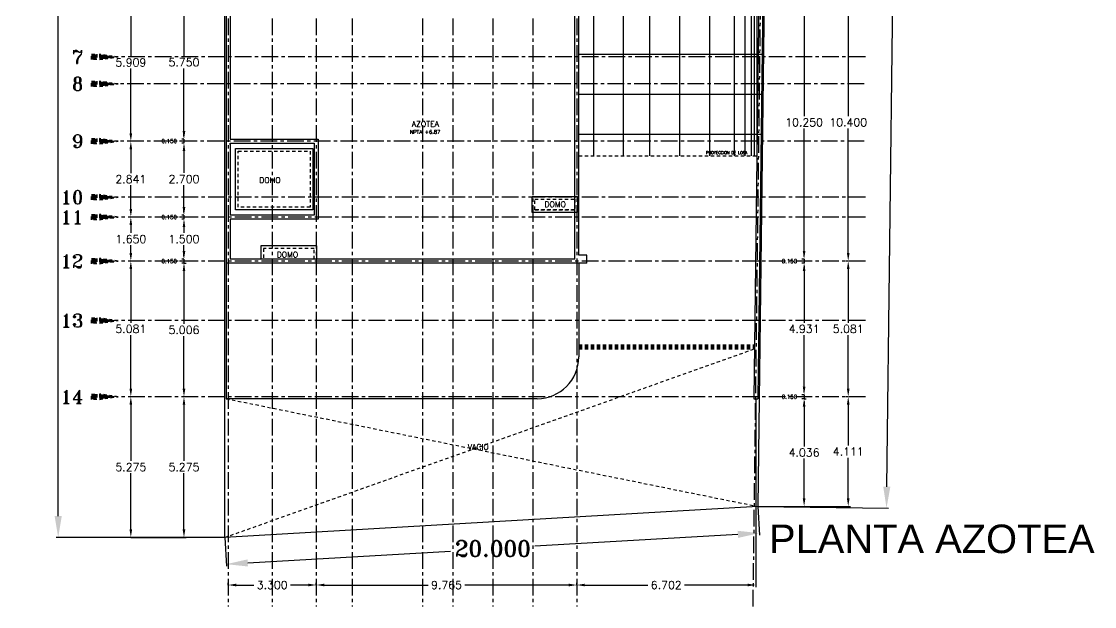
# Model space of a CAD drawing. Extents: x 915 to 2178, y -798 to 165.
# Drawn here: x 1366.02 to 1406.23, y -724.2 to -702.27 of the extents above; entities that cross this region are included whole.
import ezdxf
from ezdxf.enums import TextEntityAlignment as Align

# ---------------------------------------------------------------- set-up
doc = ezdxf.new("R2010")
doc.units = 0
doc.header["$LTSCALE"] = 0.5
doc.header["$MEASUREMENT"] = 0
for name, pattern in [('CENTER', [2, 1.25, -0.25, 0.25, -0.25]), ('DASHDOT2', [0.5, 0.25, -0.125, 0, -0.125]), ('HIDDEN2', [0.1875, 0.125, -0.0625])]:
    doc.linetypes.add(name, pattern=pattern)
doc.layers.get('0').update_dxf_attribs({"linetype": 'CONTINUOUS'})
doc.layers.get('DEFPOINTS').update_dxf_attribs({"linetype": 'CONTINUOUS'})
for name, color, linetype in [('COTA', 7, 'CONTINUOUS'), ('COTAS', 7, 'CONTINUOUS'), ('EJE', 125, 'DASHDOT2'), ('EJES', 125, 'CENTER'), ('LOSA_1', 132, 'CONTINUOUS'), ('MEM', 7, 'CONTINUOUS'), ('MOBILIARIO', 125, 'CONTINUOUS'), ('MURO', 150, 'CONTINUOUS'), ('muro bajo', 40, 'CONTINUOUS'), ('proyecciones', 6, 'HIDDEN2'), ('TERRENO', 8, 'CONTINUOUS')]:
    doc.layers.add(name, color=color, linetype=linetype)
doc.styles.add('ROMANT', font='romant')
doc.styles.add('SWISS', font='SAS_____.pfb')
doc.dimstyles.new('detalle', dxfattribs={"dimtxt": 0.2, "dimasz": 0.15, "dimexe": 0.08, "dimexo": 0, "dimgap": 0.08, "dimtad": 0, "dimtih": 1, "dimtoh": 1, "dimdec": 3, "dimzin": 1, "dimdsep": 46, "dimtxsty": 'ROMANT', "dimcen": 0.15, "dimclrd": 143, "dimclre": 9, "dimadec": 0, "dimazin": 0, "dimtfac": 1, "dimtdec": 3, "dimtmove": 0, "dimatfit": 3, "dimfxl": 1, "dimarcsym": 0})

# ---------------------------------------------------------------- blocks, each defined once
blk = doc.blocks.new('*D182')
at = {"layer": 'COTAS', "color": 9, "lineweight": -2, "transparency": 16777216}
for p, q in [((1373.642, -671.662), (1367.318, -671.662)), ((1373.642, -721.612), (1367.318, -721.612))]:
    blk.add_line(p, q, dxfattribs=at)
at = {"layer": 'COTAS', "color": 143, "lineweight": -2, "transparency": 16777216}
for p, q in [((1367.398, -672.462), (1367.398, -697.565)), ((1367.398, -720.812), (1367.398, -698.325))]:
    blk.add_line(p, q, dxfattribs=at)
at = {"layer": 'COTAS', "color": 143, "transparency": 16777216}
for points in [[(1367.264, -672.462), (1367.531, -672.462), (1367.398, -671.662)], [(1367.264, -720.812), (1367.531, -720.812), (1367.398, -721.612)]]:
    blk.add_solid(points, dxfattribs=at)
at = {"layer": 'DEFPOINTS', "color": 0, "transparency": 16777216}
for p in [(1373.642, -671.662), (1367.398, -721.612), (1373.642, -721.612)]:
    blk.add_point(p, dxfattribs=at)
at = {"layer": 'COTAS', "color": 0, "transparency": 16777216, "insert": (1367.398, -697.945), "char_height": 0.6, "attachment_point": 5, "style": 'ROMANT'}
blk.add_mtext('49.950', dxfattribs=at)
blk = doc.blocks.new('*D183')
at = {"layer": 'COTAS', "color": 9, "lineweight": -2, "transparency": 16777216}
for p, q in [((1393.608, -720.448), (1393.671, -721.53)), ((1373.642, -721.612), (1373.705, -722.694))]:
    blk.add_line(p, q, dxfattribs=at)
at = {"layer": 'COTAS', "color": 143, "lineweight": -2, "transparency": 16777216}
for p, q in [((1392.868, -721.497), (1385.263, -721.94)), ((1374.499, -722.568), (1382.103, -722.124))]:
    blk.add_line(p, q, dxfattribs=at)
at = {"layer": 'COTAS', "color": 143, "transparency": 16777216}
for points in [[(1392.86, -721.364), (1392.875, -721.63), (1393.666, -721.45)], [(1374.491, -722.435), (1374.506, -722.701), (1373.7, -722.614)]]:
    blk.add_solid(points, dxfattribs=at)
at = {"layer": 'DEFPOINTS', "color": 0, "transparency": 16777216}
for p in [(1393.608, -720.448), (1373.642, -721.612), (1393.666, -721.45)]:
    blk.add_point(p, dxfattribs=at)
at = {"layer": 'COTAS', "color": 0, "transparency": 16777216, "insert": (1383.683, -722.032), "char_height": 0.6, "attachment_point": 5, "style": 'ROMANT'}
blk.add_mtext('20.000', dxfattribs=at)
blk = doc.blocks.new('DI-P0102')
at = {"const_width": 0.2}
blk.add_lwpolyline([(-0.8, 0), (-1, 0)], dxfattribs=at)
for points in [[(-1, 0.1), (-0.8, 0.1), (-0.8, -0.1), (-1, -0.1)], [(0, 0), (-0.7, 0.1), (-0.7, -0.1)]]:
    blk.add_lwpolyline(points, close=True)
blk.add_lwpolyline([(0, 0, 0, 0.2, 0), (-0.7, 0, 0.2, 0.2, 0)], format="xyseb")
at = {"style": 'ROMANT'}
blk.add_attdef('A', text='', height=0.6, dxfattribs=at).set_placement((-1.3, 0), align=Align.MIDDLE_RIGHT)
blk = doc.blocks.new('*D185')
at = {"layer": 'COTA', "color": 9, "lineweight": -2, "transparency": 16777216}
for p, q in [((1370.12, -700.856), (1370.04, -700.856)), ((1370.12, -706.766), (1370.04, -706.766))]:
    blk.add_line(p, q, dxfattribs=at)
at = {"layer": 'COTA', "color": 143, "lineweight": -2, "transparency": 16777216}
for p, q in [((1370.12, -701.156), (1370.12, -703.581)), ((1370.12, -706.466), (1370.12, -704.041))]:
    blk.add_line(p, q, dxfattribs=at)
at = {"layer": 'COTA', "color": 143, "transparency": 16777216}
for points in [[(1370.07, -701.156), (1370.17, -701.156), (1370.12, -700.856)], [(1370.07, -706.466), (1370.17, -706.466), (1370.12, -706.766)]]:
    blk.add_solid(points, dxfattribs=at)
at = {"layer": 'DEFPOINTS', "color": 0, "transparency": 16777216}
for p in [(1370.12, -700.856), (1370.12, -706.766), (1370.12, -706.766)]:
    blk.add_point(p, dxfattribs=at)
at = {"layer": 'COTA', "color": 0, "transparency": 16777216, "insert": (1370.12, -703.811), "char_height": 0.3, "attachment_point": 5, "style": 'ROMANT'}
blk.add_mtext('5.909', dxfattribs=at)
blk = doc.blocks.new('*D186')
at = {"layer": 'COTA', "color": 9, "lineweight": -2, "transparency": 16777216}
for p, q in [((1370.12, -706.766), (1370.04, -706.766)), ((1370.12, -709.606), (1370.04, -709.606))]:
    blk.add_line(p, q, dxfattribs=at)
at = {"layer": 'COTA', "color": 143, "lineweight": -2, "transparency": 16777216}
for p, q in [((1370.12, -707.066), (1370.12, -707.956)), ((1370.12, -709.306), (1370.12, -708.416))]:
    blk.add_line(p, q, dxfattribs=at)
at = {"layer": 'COTA', "color": 143, "transparency": 16777216}
for points in [[(1370.07, -707.066), (1370.17, -707.066), (1370.12, -706.766)], [(1370.07, -709.306), (1370.17, -709.306), (1370.12, -709.606)]]:
    blk.add_solid(points, dxfattribs=at)
at = {"layer": 'DEFPOINTS', "color": 0, "transparency": 16777216}
for p in [(1370.12, -706.766), (1370.12, -709.606), (1370.12, -709.606)]:
    blk.add_point(p, dxfattribs=at)
at = {"layer": 'COTA', "color": 0, "transparency": 16777216, "insert": (1370.12, -708.186), "char_height": 0.3, "attachment_point": 5, "style": 'ROMANT'}
blk.add_mtext('2.841', dxfattribs=at)
blk = doc.blocks.new('*D187')
at = {"layer": 'COTA', "color": 9, "lineweight": -2, "transparency": 16777216}
for p, q in [((1370.12, -709.606), (1370.04, -709.606)), ((1370.12, -711.256), (1370.04, -711.256))]:
    blk.add_line(p, q, dxfattribs=at)
at = {"layer": 'COTA', "color": 143, "lineweight": -2, "transparency": 16777216}
for p, q in [((1370.12, -709.906), (1370.12, -710.201)), ((1370.12, -710.956), (1370.12, -710.661))]:
    blk.add_line(p, q, dxfattribs=at)
at = {"layer": 'COTA', "color": 143, "transparency": 16777216}
for points in [[(1370.07, -709.906), (1370.17, -709.906), (1370.12, -709.606)], [(1370.07, -710.956), (1370.17, -710.956), (1370.12, -711.256)]]:
    blk.add_solid(points, dxfattribs=at)
at = {"layer": 'DEFPOINTS', "color": 0, "transparency": 16777216}
for p in [(1370.12, -709.606), (1370.12, -711.256), (1370.12, -711.256)]:
    blk.add_point(p, dxfattribs=at)
at = {"layer": 'COTA', "color": 0, "transparency": 16777216, "insert": (1370.12, -710.431), "char_height": 0.3, "attachment_point": 5, "style": 'ROMANT'}
blk.add_mtext('1.650', dxfattribs=at)
blk = doc.blocks.new('*D188')
at = {"layer": 'COTA', "color": 9, "lineweight": -2, "transparency": 16777216}
for p, q in [((1370.12, -716.337), (1370.04, -716.337)), ((1370.12, -721.612), (1370.04, -721.612))]:
    blk.add_line(p, q, dxfattribs=at)
at = {"layer": 'COTA', "color": 143, "lineweight": -2, "transparency": 16777216}
for p, q in [((1370.12, -716.637), (1370.12, -718.745)), ((1370.12, -721.312), (1370.12, -719.205))]:
    blk.add_line(p, q, dxfattribs=at)
at = {"layer": 'COTA', "color": 143, "transparency": 16777216}
for points in [[(1370.07, -716.637), (1370.17, -716.637), (1370.12, -716.337)], [(1370.07, -721.312), (1370.17, -721.312), (1370.12, -721.612)]]:
    blk.add_solid(points, dxfattribs=at)
at = {"layer": 'DEFPOINTS', "color": 0, "transparency": 16777216}
for p in [(1370.12, -716.337), (1370.12, -721.612), (1370.12, -721.612)]:
    blk.add_point(p, dxfattribs=at)
at = {"layer": 'COTA', "color": 0, "transparency": 16777216, "insert": (1370.12, -718.975), "char_height": 0.3, "attachment_point": 5, "style": 'ROMANT'}
blk.add_mtext('5.275', dxfattribs=at)
blk = doc.blocks.new('*D190')
at = {"layer": 'COTA', "color": 9, "lineweight": -2, "transparency": 16777216}
for p, q in [((1397, -700.856), (1396.92, -700.856)), ((1397, -711.256), (1396.92, -711.256))]:
    blk.add_line(p, q, dxfattribs=at)
at = {"layer": 'COTA', "color": 143, "lineweight": -2, "transparency": 16777216}
for p, q in [((1397, -701.156), (1397, -705.826)), ((1397, -710.956), (1397, -706.286))]:
    blk.add_line(p, q, dxfattribs=at)
at = {"layer": 'COTA', "color": 143, "transparency": 16777216}
for points in [[(1396.95, -701.156), (1397.05, -701.156), (1397, -700.856)], [(1396.95, -710.956), (1397.05, -710.956), (1397, -711.256)]]:
    blk.add_solid(points, dxfattribs=at)
at = {"layer": 'DEFPOINTS', "color": 0, "transparency": 16777216}
for p in [(1397, -700.856), (1397, -711.256), (1397, -711.256)]:
    blk.add_point(p, dxfattribs=at)
at = {"layer": 'COTA', "color": 0, "transparency": 16777216, "insert": (1397, -706.056), "char_height": 0.3, "attachment_point": 5, "style": 'ROMANT'}
blk.add_mtext('10.400', dxfattribs=at)
blk = doc.blocks.new('*D191')
at = {"layer": 'COTA', "color": 9, "lineweight": -2, "transparency": 16777216}
for p, q in [((1397, -711.256), (1396.92, -711.256)), ((1397, -716.337), (1396.92, -716.337))]:
    blk.add_line(p, q, dxfattribs=at)
at = {"layer": 'COTA', "color": 143, "lineweight": -2, "transparency": 16777216}
for p, q in [((1397, -711.556), (1397, -713.567)), ((1397, -716.037), (1397, -714.027))]:
    blk.add_line(p, q, dxfattribs=at)
at = {"layer": 'COTA', "color": 143, "transparency": 16777216}
for points in [[(1396.95, -711.556), (1397.05, -711.556), (1397, -711.256)], [(1396.95, -716.037), (1397.05, -716.037), (1397, -716.337)]]:
    blk.add_solid(points, dxfattribs=at)
at = {"layer": 'DEFPOINTS', "color": 0, "transparency": 16777216}
for p in [(1397, -711.256), (1397, -716.337), (1397, -716.337)]:
    blk.add_point(p, dxfattribs=at)
at = {"layer": 'COTA', "color": 0, "transparency": 16777216, "insert": (1397, -713.797), "char_height": 0.3, "attachment_point": 5, "style": 'ROMANT'}
blk.add_mtext('5.081', dxfattribs=at)
blk = doc.blocks.new('*D192')
at = {"layer": 'COTA', "color": 9, "lineweight": -2, "transparency": 16777216}
for p, q in [((1397, -716.337), (1396.92, -716.337)), ((1393.608, -720.448), (1397.08, -720.448))]:
    blk.add_line(p, q, dxfattribs=at)
at = {"layer": 'COTA', "color": 143, "lineweight": -2, "transparency": 16777216}
for p, q in [((1397, -716.637), (1397, -718.163)), ((1397, -720.148), (1397, -718.623))]:
    blk.add_line(p, q, dxfattribs=at)
at = {"layer": 'COTA', "color": 143, "transparency": 16777216}
for points in [[(1396.95, -716.637), (1397.05, -716.637), (1397, -716.337)], [(1396.95, -720.148), (1397.05, -720.148), (1397, -720.448)]]:
    blk.add_solid(points, dxfattribs=at)
at = {"layer": 'DEFPOINTS', "color": 0, "transparency": 16777216}
for p in [(1397, -716.337), (1393.608, -720.448), (1397, -720.448)]:
    blk.add_point(p, dxfattribs=at)
at = {"layer": 'COTA', "color": 0, "transparency": 16777216, "insert": (1397, -718.393), "char_height": 0.3, "attachment_point": 5, "style": 'ROMANT'}
blk.add_mtext('4.111', dxfattribs=at)
blk = doc.blocks.new('*D193')
at = {"layer": 'COTA', "color": 9, "lineweight": -2, "transparency": 16777216}
for p, q in [((1370.12, -711.256), (1370.04, -711.256)), ((1370.12, -716.337), (1370.04, -716.337))]:
    blk.add_line(p, q, dxfattribs=at)
at = {"layer": 'COTA', "color": 143, "lineweight": -2, "transparency": 16777216}
for p, q in [((1370.12, -711.556), (1370.12, -713.567)), ((1370.12, -716.037), (1370.12, -714.027))]:
    blk.add_line(p, q, dxfattribs=at)
at = {"layer": 'COTA', "color": 143, "transparency": 16777216}
for points in [[(1370.07, -711.556), (1370.17, -711.556), (1370.12, -711.256)], [(1370.07, -716.037), (1370.17, -716.037), (1370.12, -716.337)]]:
    blk.add_solid(points, dxfattribs=at)
at = {"layer": 'DEFPOINTS', "color": 0, "transparency": 16777216}
for p in [(1370.12, -711.256), (1370.12, -716.337), (1370.12, -716.337)]:
    blk.add_point(p, dxfattribs=at)
at = {"layer": 'COTA', "color": 0, "transparency": 16777216, "insert": (1370.12, -713.797), "char_height": 0.3, "attachment_point": 5, "style": 'ROMANT'}
blk.add_mtext('5.081', dxfattribs=at)
blk = doc.blocks.new('*D194')
at = {"layer": 'COTA', "color": 9, "lineweight": -2, "transparency": 16777216}
for p, q in [((1373.767, -723.395), (1373.767, -723.315)), ((1377.067, -723.395), (1377.067, -723.315))]:
    blk.add_line(p, q, dxfattribs=at)
at = {"layer": 'COTA', "color": 143, "lineweight": -2, "transparency": 16777216}
for p, q in [((1374.067, -723.395), (1374.729, -723.395)), ((1376.767, -723.395), (1376.104, -723.395))]:
    blk.add_line(p, q, dxfattribs=at)
at = {"layer": 'COTA', "color": 143, "transparency": 16777216}
for points in [[(1374.067, -723.345), (1374.067, -723.445), (1373.767, -723.395)], [(1376.767, -723.345), (1376.767, -723.445), (1377.067, -723.395)]]:
    blk.add_solid(points, dxfattribs=at)
at = {"layer": 'DEFPOINTS', "color": 0, "transparency": 16777216}
for p in [(1373.767, -723.395), (1377.067, -723.395), (1377.067, -723.395)]:
    blk.add_point(p, dxfattribs=at)
at = {"layer": 'COTA', "color": 0, "transparency": 16777216, "insert": (1375.417, -723.395), "char_height": 0.3, "attachment_point": 5, "style": 'ROMANT'}
blk.add_mtext('3.300', dxfattribs=at)
blk = doc.blocks.new('*D195')
at = {"layer": 'COTA', "color": 9, "lineweight": -2, "transparency": 16777216}
for p, q in [((1377.067, -723.395), (1377.067, -723.315)), ((1386.831, -723.395), (1386.831, -723.315))]:
    blk.add_line(p, q, dxfattribs=at)
at = {"layer": 'COTA', "color": 143, "lineweight": -2, "transparency": 16777216}
for p, q in [((1377.367, -723.395), (1381.262, -723.395)), ((1386.531, -723.395), (1382.636, -723.395))]:
    blk.add_line(p, q, dxfattribs=at)
at = {"layer": 'COTA', "color": 143, "transparency": 16777216}
for points in [[(1377.367, -723.345), (1377.367, -723.445), (1377.067, -723.395)], [(1386.531, -723.345), (1386.531, -723.445), (1386.831, -723.395)]]:
    blk.add_solid(points, dxfattribs=at)
at = {"layer": 'DEFPOINTS', "color": 0, "transparency": 16777216}
for p in [(1377.067, -723.395), (1386.831, -723.395), (1386.831, -723.395)]:
    blk.add_point(p, dxfattribs=at)
at = {"layer": 'COTA', "color": 0, "transparency": 16777216, "insert": (1381.949, -723.395), "char_height": 0.3, "attachment_point": 5, "style": 'ROMANT'}
blk.add_mtext('9.765', dxfattribs=at)
blk = doc.blocks.new('*D196')
at = {"layer": 'COTA', "color": 9, "lineweight": -2, "transparency": 16777216}
for p, q in [((1393.533, -722.871), (1393.533, -723.475)), ((1386.831, -723.395), (1386.831, -723.315))]:
    blk.add_line(p, q, dxfattribs=at)
at = {"layer": 'COTA', "color": 143, "lineweight": -2, "transparency": 16777216}
for p, q in [((1387.131, -723.395), (1389.495, -723.395)), ((1393.233, -723.395), (1390.869, -723.395))]:
    blk.add_line(p, q, dxfattribs=at)
at = {"layer": 'COTA', "color": 143, "transparency": 16777216}
for points in [[(1387.131, -723.345), (1387.131, -723.445), (1386.831, -723.395)], [(1393.233, -723.345), (1393.233, -723.445), (1393.533, -723.395)]]:
    blk.add_solid(points, dxfattribs=at)
at = {"layer": 'DEFPOINTS', "color": 0, "transparency": 16777216}
for p in [(1393.533, -722.871), (1386.831, -723.395), (1393.533, -723.395)]:
    blk.add_point(p, dxfattribs=at)
at = {"layer": 'COTA', "color": 0, "transparency": 16777216, "insert": (1390.182, -723.395), "char_height": 0.3, "attachment_point": 5, "style": 'ROMANT'}
blk.add_mtext('6.702', dxfattribs=at)
blk = doc.blocks.new('*D197')
at = {"layer": 'COTA', "color": 9, "lineweight": -2, "transparency": 16777216}
for p, q in [((1395.347, -700.931), (1395.267, -700.931)), ((1395.347, -711.181), (1395.267, -711.181))]:
    blk.add_line(p, q, dxfattribs=at)
at = {"layer": 'COTA', "color": 143, "lineweight": -2, "transparency": 16777216}
for p, q in [((1395.347, -701.231), (1395.347, -705.826)), ((1395.347, -710.881), (1395.347, -706.286))]:
    blk.add_line(p, q, dxfattribs=at)
at = {"layer": 'COTA', "color": 143, "transparency": 16777216}
for points in [[(1395.297, -701.231), (1395.397, -701.231), (1395.347, -700.931)], [(1395.297, -710.881), (1395.397, -710.881), (1395.347, -711.181)]]:
    blk.add_solid(points, dxfattribs=at)
at = {"layer": 'DEFPOINTS', "color": 0, "transparency": 16777216}
for p in [(1395.347, -700.931), (1395.347, -711.181), (1395.347, -711.181)]:
    blk.add_point(p, dxfattribs=at)
at = {"layer": 'COTA', "color": 0, "transparency": 16777216, "insert": (1395.347, -706.056), "char_height": 0.3, "attachment_point": 5, "style": 'ROMANT'}
blk.add_mtext('10.250', dxfattribs=at)
blk = doc.blocks.new('*D198')
at = {"layer": 'COTA', "color": 9, "lineweight": -2, "transparency": 16777216}
for p, q in [((1395.347, -711.331), (1395.267, -711.331)), ((1395.347, -716.262), (1395.267, -716.262))]:
    blk.add_line(p, q, dxfattribs=at)
at = {"layer": 'COTA', "color": 143, "lineweight": -2, "transparency": 16777216}
for p, q in [((1395.347, -711.631), (1395.347, -713.567)), ((1395.347, -715.962), (1395.347, -714.027))]:
    blk.add_line(p, q, dxfattribs=at)
at = {"layer": 'COTA', "color": 143, "transparency": 16777216}
for points in [[(1395.297, -711.631), (1395.397, -711.631), (1395.347, -711.331)], [(1395.297, -715.962), (1395.397, -715.962), (1395.347, -716.262)]]:
    blk.add_solid(points, dxfattribs=at)
at = {"layer": 'DEFPOINTS', "color": 0, "transparency": 16777216}
for p in [(1395.347, -711.331), (1395.347, -716.262), (1395.347, -716.262)]:
    blk.add_point(p, dxfattribs=at)
at = {"layer": 'COTA', "color": 0, "transparency": 16777216, "insert": (1395.347, -713.797), "char_height": 0.3, "attachment_point": 5, "style": 'ROMANT'}
blk.add_mtext('4.931', dxfattribs=at)
blk = doc.blocks.new('*D200')
at = {"layer": 'COTA', "color": 143, "lineweight": -2, "transparency": 16777216}
for p, q in [((1395.339, -711.256), (1395.179, -711.256)), ((1395.347, -711.256), (1395.339, -711.256)), ((1395.347, -711.081), (1395.347, -710.981)), ((1395.347, -711.181), (1395.347, -711.331)), ((1395.347, -711.181), (1395.347, -711.331)), ((1395.347, -711.431), (1395.347, -711.531))]:
    blk.add_line(p, q, dxfattribs=at)
at = {"layer": 'COTA', "color": 9, "lineweight": -2, "transparency": 16777216}
for p, q in [((1395.347, -711.181), (1395.267, -711.181)), ((1395.347, -711.331), (1395.267, -711.331))]:
    blk.add_line(p, q, dxfattribs=at)
at = {"layer": 'COTA', "color": 143, "transparency": 16777216}
for points in [[(1395.331, -711.081), (1395.364, -711.081), (1395.347, -711.181)], [(1395.331, -711.431), (1395.364, -711.431), (1395.347, -711.331)]]:
    blk.add_solid(points, dxfattribs=at)
at = {"layer": 'DEFPOINTS', "color": 0, "transparency": 16777216}
for p in [(1395.347, -711.181), (1395.347, -711.331), (1395.347, -711.331)]:
    blk.add_point(p, dxfattribs=at)
at = {"layer": 'COTA', "color": 0, "transparency": 16777216, "insert": (1394.795, -711.256), "char_height": 0.15, "attachment_point": 5, "style": 'ROMANT'}
blk.add_mtext('0.150', dxfattribs=at)
blk = doc.blocks.new('*D201')
at = {"layer": 'COTA', "color": 143, "lineweight": -2, "transparency": 16777216}
for p, q in [((1395.347, -716.162), (1395.347, -716.062)), ((1395.339, -716.337), (1395.179, -716.337)), ((1395.347, -716.337), (1395.339, -716.337)), ((1395.347, -716.262), (1395.347, -716.412)), ((1395.347, -716.262), (1395.347, -716.412)), ((1395.347, -716.512), (1395.347, -716.612))]:
    blk.add_line(p, q, dxfattribs=at)
at = {"layer": 'COTA', "color": 9, "lineweight": -2, "transparency": 16777216}
for p, q in [((1395.347, -716.262), (1395.267, -716.262)), ((1395.347, -716.412), (1395.267, -716.412))]:
    blk.add_line(p, q, dxfattribs=at)
at = {"layer": 'COTA', "color": 143, "transparency": 16777216}
for points in [[(1395.331, -716.162), (1395.364, -716.162), (1395.347, -716.262)], [(1395.331, -716.512), (1395.364, -716.512), (1395.347, -716.412)]]:
    blk.add_solid(points, dxfattribs=at)
at = {"layer": 'DEFPOINTS', "color": 0, "transparency": 16777216}
for p in [(1395.347, -716.262), (1395.347, -716.412), (1395.347, -716.412)]:
    blk.add_point(p, dxfattribs=at)
at = {"layer": 'COTA', "color": 0, "transparency": 16777216, "insert": (1394.795, -716.337), "char_height": 0.15, "attachment_point": 5, "style": 'ROMANT'}
blk.add_mtext('0.150', dxfattribs=at)
blk = doc.blocks.new('*D202')
at = {"layer": 'COTA', "color": 9, "lineweight": -2, "transparency": 16777216}
for p, q in [((1395.347, -716.412), (1395.427, -716.412)), ((1393.608, -720.448), (1395.427, -720.448))]:
    blk.add_line(p, q, dxfattribs=at)
at = {"layer": 'COTA', "color": 143, "lineweight": -2, "transparency": 16777216}
for p, q in [((1395.347, -716.712), (1395.347, -718.2)), ((1395.347, -720.148), (1395.347, -718.66))]:
    blk.add_line(p, q, dxfattribs=at)
at = {"layer": 'COTA', "color": 143, "transparency": 16777216}
for points in [[(1395.297, -716.712), (1395.397, -716.712), (1395.347, -716.412)], [(1395.297, -720.148), (1395.397, -720.148), (1395.347, -720.448)]]:
    blk.add_solid(points, dxfattribs=at)
at = {"layer": 'DEFPOINTS', "color": 0, "transparency": 16777216}
for p in [(1395.347, -716.412), (1393.608, -720.448), (1395.347, -720.448)]:
    blk.add_point(p, dxfattribs=at)
at = {"layer": 'COTA', "color": 0, "transparency": 16777216, "insert": (1395.347, -718.43), "char_height": 0.3, "attachment_point": 5, "style": 'ROMANT'}
blk.add_mtext('4.036', dxfattribs=at)
blk = doc.blocks.new('*D203')
at = {"layer": 'COTA', "color": 9, "lineweight": -2, "transparency": 16777216}
for p, q in [((1372.111, -700.931), (1372.031, -700.931)), ((1372.111, -706.681), (1372.031, -706.681))]:
    blk.add_line(p, q, dxfattribs=at)
at = {"layer": 'COTA', "color": 143, "lineweight": -2, "transparency": 16777216}
for p, q in [((1372.111, -701.231), (1372.111, -703.576)), ((1372.111, -706.381), (1372.111, -704.036))]:
    blk.add_line(p, q, dxfattribs=at)
at = {"layer": 'COTA', "color": 143, "transparency": 16777216}
for points in [[(1372.061, -701.231), (1372.161, -701.231), (1372.111, -700.931)], [(1372.061, -706.381), (1372.161, -706.381), (1372.111, -706.681)]]:
    blk.add_solid(points, dxfattribs=at)
at = {"layer": 'DEFPOINTS', "color": 0, "transparency": 16777216}
for p in [(1372.111, -700.931), (1372.111, -706.681), (1372.111, -706.681)]:
    blk.add_point(p, dxfattribs=at)
at = {"layer": 'COTA', "color": 0, "transparency": 16777216, "insert": (1372.111, -703.806), "char_height": 0.3, "attachment_point": 5, "style": 'ROMANT'}
blk.add_mtext('5.750', dxfattribs=at)
blk = doc.blocks.new('*D204')
at = {"layer": 'COTA', "color": 9, "lineweight": -2, "transparency": 16777216}
for p, q in [((1372.111, -706.831), (1372.031, -706.831)), ((1372.111, -709.531), (1372.031, -709.531))]:
    blk.add_line(p, q, dxfattribs=at)
at = {"layer": 'COTA', "color": 143, "lineweight": -2, "transparency": 16777216}
for p, q in [((1372.111, -707.131), (1372.111, -707.951)), ((1372.111, -709.231), (1372.111, -708.411))]:
    blk.add_line(p, q, dxfattribs=at)
at = {"layer": 'COTA', "color": 143, "transparency": 16777216}
for points in [[(1372.061, -707.131), (1372.161, -707.131), (1372.111, -706.831)], [(1372.061, -709.231), (1372.161, -709.231), (1372.111, -709.531)]]:
    blk.add_solid(points, dxfattribs=at)
at = {"layer": 'DEFPOINTS', "color": 0, "transparency": 16777216}
for p in [(1372.111, -706.831), (1372.111, -709.531), (1372.111, -709.531)]:
    blk.add_point(p, dxfattribs=at)
at = {"layer": 'COTA', "color": 0, "transparency": 16777216, "insert": (1372.111, -708.181), "char_height": 0.3, "attachment_point": 5, "style": 'ROMANT'}
blk.add_mtext('2.700', dxfattribs=at)
blk = doc.blocks.new('*D205')
at = {"layer": 'COTA', "color": 9, "lineweight": -2, "transparency": 16777216}
for p, q in [((1372.111, -709.681), (1372.031, -709.681)), ((1372.111, -711.181), (1372.031, -711.181))]:
    blk.add_line(p, q, dxfattribs=at)
at = {"layer": 'COTA', "color": 143, "lineweight": -2, "transparency": 16777216}
for p, q in [((1372.111, -709.981), (1372.111, -710.201)), ((1372.111, -710.881), (1372.111, -710.661))]:
    blk.add_line(p, q, dxfattribs=at)
at = {"layer": 'COTA', "color": 143, "transparency": 16777216}
for points in [[(1372.061, -709.981), (1372.161, -709.981), (1372.111, -709.681)], [(1372.061, -710.881), (1372.161, -710.881), (1372.111, -711.181)]]:
    blk.add_solid(points, dxfattribs=at)
at = {"layer": 'DEFPOINTS', "color": 0, "transparency": 16777216}
for p in [(1372.111, -709.681), (1372.111, -711.181), (1372.111, -711.181)]:
    blk.add_point(p, dxfattribs=at)
at = {"layer": 'COTA', "color": 0, "transparency": 16777216, "insert": (1372.111, -710.431), "char_height": 0.3, "attachment_point": 5, "style": 'ROMANT'}
blk.add_mtext('1.500', dxfattribs=at)
blk = doc.blocks.new('*D207')
at = {"layer": 'COTA', "color": 143, "lineweight": -2, "transparency": 16777216}
for p, q in [((1372.102, -706.756), (1371.942, -706.756)), ((1372.111, -706.756), (1372.102, -706.756)), ((1372.111, -706.581), (1372.111, -706.481)), ((1372.111, -706.681), (1372.111, -706.831)), ((1372.111, -706.681), (1372.111, -706.831)), ((1372.111, -706.931), (1372.111, -707.031))]:
    blk.add_line(p, q, dxfattribs=at)
at = {"layer": 'COTA', "color": 9, "lineweight": -2, "transparency": 16777216}
for p, q in [((1372.111, -706.681), (1372.031, -706.681)), ((1372.111, -706.831), (1372.031, -706.831))]:
    blk.add_line(p, q, dxfattribs=at)
at = {"layer": 'COTA', "color": 143, "transparency": 16777216}
for points in [[(1372.094, -706.581), (1372.128, -706.581), (1372.111, -706.681)], [(1372.094, -706.931), (1372.128, -706.931), (1372.111, -706.831)]]:
    blk.add_solid(points, dxfattribs=at)
at = {"layer": 'DEFPOINTS', "color": 0, "transparency": 16777216}
for p in [(1372.111, -706.681), (1372.111, -706.831), (1372.111, -706.831)]:
    blk.add_point(p, dxfattribs=at)
at = {"layer": 'COTA', "color": 0, "transparency": 16777216, "insert": (1371.559, -706.756), "char_height": 0.15, "attachment_point": 5, "style": 'ROMANT'}
blk.add_mtext('0.150', dxfattribs=at)
blk = doc.blocks.new('*D208')
at = {"layer": 'COTA', "color": 143, "lineweight": -2, "transparency": 16777216}
for p, q in [((1372.102, -709.606), (1371.942, -709.606)), ((1372.111, -709.606), (1372.102, -709.606)), ((1372.111, -709.431), (1372.111, -709.331)), ((1372.111, -709.531), (1372.111, -709.681)), ((1372.111, -709.531), (1372.111, -709.681)), ((1372.111, -709.781), (1372.111, -709.881))]:
    blk.add_line(p, q, dxfattribs=at)
at = {"layer": 'COTA', "color": 9, "lineweight": -2, "transparency": 16777216}
for p, q in [((1372.111, -709.531), (1372.031, -709.531)), ((1372.111, -709.681), (1372.031, -709.681))]:
    blk.add_line(p, q, dxfattribs=at)
at = {"layer": 'COTA', "color": 143, "transparency": 16777216}
for points in [[(1372.094, -709.431), (1372.128, -709.431), (1372.111, -709.531)], [(1372.094, -709.781), (1372.128, -709.781), (1372.111, -709.681)]]:
    blk.add_solid(points, dxfattribs=at)
at = {"layer": 'DEFPOINTS', "color": 0, "transparency": 16777216}
for p in [(1372.111, -709.531), (1372.111, -709.681), (1372.111, -709.681)]:
    blk.add_point(p, dxfattribs=at)
at = {"layer": 'COTA', "color": 0, "transparency": 16777216, "insert": (1371.559, -709.606), "char_height": 0.15, "attachment_point": 5, "style": 'ROMANT'}
blk.add_mtext('0.150', dxfattribs=at)
blk = doc.blocks.new('*D209')
at = {"layer": 'COTA', "color": 143, "lineweight": -2, "transparency": 16777216}
for p, q in [((1372.102, -711.256), (1371.942, -711.256)), ((1372.111, -711.256), (1372.102, -711.256)), ((1372.111, -711.081), (1372.111, -710.981)), ((1372.111, -711.181), (1372.111, -711.331)), ((1372.111, -711.181), (1372.111, -711.331)), ((1372.111, -711.431), (1372.111, -711.531))]:
    blk.add_line(p, q, dxfattribs=at)
at = {"layer": 'COTA', "color": 9, "lineweight": -2, "transparency": 16777216}
for p, q in [((1372.111, -711.181), (1372.031, -711.181)), ((1372.111, -711.331), (1372.031, -711.331))]:
    blk.add_line(p, q, dxfattribs=at)
at = {"layer": 'COTA', "color": 143, "transparency": 16777216}
for points in [[(1372.094, -711.081), (1372.128, -711.081), (1372.111, -711.181)], [(1372.094, -711.431), (1372.128, -711.431), (1372.111, -711.331)]]:
    blk.add_solid(points, dxfattribs=at)
at = {"layer": 'DEFPOINTS', "color": 0, "transparency": 16777216}
for p in [(1372.111, -711.181), (1372.111, -711.331), (1372.111, -711.331)]:
    blk.add_point(p, dxfattribs=at)
at = {"layer": 'COTA', "color": 0, "transparency": 16777216, "insert": (1371.559, -711.256), "char_height": 0.15, "attachment_point": 5, "style": 'ROMANT'}
blk.add_mtext('0.150', dxfattribs=at)
blk = doc.blocks.new('*D210')
at = {"layer": 'COTA', "color": 9, "lineweight": -2, "transparency": 16777216}
for p, q in [((1372.111, -711.331), (1372.191, -711.331)), ((1372.111, -716.337), (1372.031, -716.337))]:
    blk.add_line(p, q, dxfattribs=at)
at = {"layer": 'COTA', "color": 143, "lineweight": -2, "transparency": 16777216}
for p, q in [((1372.111, -711.631), (1372.111, -713.604)), ((1372.111, -716.037), (1372.111, -714.064))]:
    blk.add_line(p, q, dxfattribs=at)
at = {"layer": 'COTA', "color": 143, "transparency": 16777216}
for points in [[(1372.061, -711.631), (1372.161, -711.631), (1372.111, -711.331)], [(1372.061, -716.037), (1372.161, -716.037), (1372.111, -716.337)]]:
    blk.add_solid(points, dxfattribs=at)
at = {"layer": 'DEFPOINTS', "color": 0, "transparency": 16777216}
for p in [(1372.111, -711.331), (1372.111, -716.337), (1372.111, -716.337)]:
    blk.add_point(p, dxfattribs=at)
at = {"layer": 'COTA', "color": 0, "transparency": 16777216, "insert": (1372.111, -713.834), "char_height": 0.3, "attachment_point": 5, "style": 'ROMANT'}
blk.add_mtext('5.006', dxfattribs=at)
blk = doc.blocks.new('*D211')
at = {"layer": 'COTA', "color": 9, "lineweight": -2, "transparency": 16777216}
for p, q in [((1372.111, -716.337), (1372.031, -716.337)), ((1370.12, -721.612), (1372.191, -721.612))]:
    blk.add_line(p, q, dxfattribs=at)
at = {"layer": 'COTA', "color": 143, "lineweight": -2, "transparency": 16777216}
for p, q in [((1372.111, -716.637), (1372.111, -718.745)), ((1372.111, -721.312), (1372.111, -719.205))]:
    blk.add_line(p, q, dxfattribs=at)
at = {"layer": 'COTA', "color": 143, "transparency": 16777216}
for points in [[(1372.061, -716.637), (1372.161, -716.637), (1372.111, -716.337)], [(1372.061, -721.312), (1372.161, -721.312), (1372.111, -721.612)]]:
    blk.add_solid(points, dxfattribs=at)
at = {"layer": 'DEFPOINTS', "color": 0, "transparency": 16777216}
for p in [(1372.111, -716.337), (1370.12, -721.612), (1372.111, -721.612)]:
    blk.add_point(p, dxfattribs=at)
at = {"layer": 'COTA', "color": 0, "transparency": 16777216, "insert": (1372.111, -718.975), "char_height": 0.3, "attachment_point": 5, "style": 'ROMANT'}
blk.add_mtext('5.275', dxfattribs=at)
blk = doc.blocks.new('*D347')
at = {"layer": 'COTAS', "color": 9, "lineweight": -2, "transparency": 16777216}
for p, q in [((1394.182, -674.224), (1399.09, -674.285)), ((1393.608, -720.45), (1398.515, -720.511))]:
    blk.add_line(p, q, dxfattribs=at)
at = {"layer": 'COTAS', "color": 143, "lineweight": -2, "transparency": 16777216}
for p, q in [((1399, -675.084), (1398.774, -693.239)), ((1398.445, -719.71), (1398.765, -693.999))]:
    blk.add_line(p, q, dxfattribs=at)
at = {"layer": 'COTAS', "color": 143, "transparency": 16777216}
for points in [[(1398.867, -675.082), (1399.133, -675.085), (1399.01, -674.284)], [(1398.312, -719.708), (1398.579, -719.712), (1398.435, -720.51)]]:
    blk.add_solid(points, dxfattribs=at)
at = {"layer": 'DEFPOINTS', "color": 0, "transparency": 16777216}
for p in [(1394.182, -674.224), (1393.608, -720.45), (1398.435, -720.51)]:
    blk.add_point(p, dxfattribs=at)
at = {"layer": 'COTAS', "color": 0, "transparency": 16777216, "insert": (1398.77, -693.619), "char_height": 0.6, "attachment_point": 5, "style": 'ROMANT'}
blk.add_mtext('46.230', dxfattribs=at)

msp = doc.modelspace()

# ---------------------------------------------------------------- hatches: boundary and pattern name
at = {"layer": 'MOBILIARIO', "ltscale": 5}
h = msp.add_hatch(dxfattribs=at)
h.set_pattern_fill('ANSI31', color=256, scale=12, angle=315)
h.paths.add_polyline_path([(1394.095, -681.2604), (1394.1825, -674.2236), (1384.4272, -673.0072), (1373.6915, -671.7178), (1373.6915, -701.7811), (1386.9062, -701.7811), (1386.9062, -707.3091), (1393.7345, -707.3091)])

# ---------------------------------------------------------------- linework, layer by layer
at = {"layer": 'COTA'}
for p, q in [((1393.5329, -716.4124), (1393.5329, -723.3948)), ((1373.6415, -721.6124), (1370.7281, -721.6124))]:
    msp.add_line(p, q, dxfattribs=at)
at = {"layer": 'EJES'}
for p, q in [((1373.7665, -669.1624), (1373.7665, -724.2023)), ((1375.4165, -669.1624), (1375.4165, -724.2023)), ((1377.0665, -669.1624), (1377.0665, -724.2023)), ((1378.4165, -669.1624), (1378.4165, -724.2023)), ((1381.0489, -669.1624), (1381.0489, -724.2023)), ((1382.1812, -669.1624), (1382.1812, -724.2023)), ((1383.6812, -669.1624), (1383.6812, -724.2023)), ((1385.1812, -669.1624), (1385.1812, -724.2023)), ((1386.8312, -669.1624), (1386.8312, -724.2023)), ((1393.4361, -724.2023), (1394.1204, -669.1615)), ((1397.6455, -703.6061), (1369.6415, -703.6061)), ((1397.6036, -704.6155), (1369.6415, -704.6155)), ((1397.6036, -706.7655), (1369.6415, -706.7655)), ((1397.6455, -708.8655), (1369.6415, -708.8655)), ((1397.6455, -709.6061), (1369.6415, -709.6061)), ((1397.6455, -711.2561), (1369.6415, -711.2561)), ((1397.6455, -713.4874), (1369.6415, -713.4874)), ((1397.6455, -716.3374), (1369.6415, -716.3374))]:
    msp.add_line(p, q, dxfattribs=at)
at = {"layer": 'LOSA_1'}
for p, q in [((1387.4554, -673.5863), (1387.4554, -707.3091)), ((1388.564, -673.7246), (1388.564, -707.3091)), ((1389.5558, -673.8482), (1389.5558, -707.3091)), ((1390.6791, -673.9883), (1390.6791, -707.3091)), ((1391.8024, -674.1283), (1391.8024, -707.3091)), ((1392.7275, -674.2437), (1392.7275, -707.3091)), ((1393.1239, -674.2931), (1393.1239, -707.3091)), ((1393.3675, -674.3235), (1393.3675, -707.3091)), ((1393.4726, -674.3366), (1393.4726, -707.3091)), ((1393.5759, -674.3495), (1393.5759, -707.3091))]:
    msp.add_line(p, q, dxfattribs=at)
at = {"layer": 'MOBILIARIO', "ltscale": 5}
for points in [[(1374.0415, -707.0311), (1376.9415, -707.0311), (1376.9415, -709.3311), (1374.0415, -709.3311)], [(1385.1562, -708.8311), (1386.8562, -708.8311), (1386.8562, -709.4311), (1385.1562, -709.4311)]]:
    msp.add_lwpolyline(points, close=True, dxfattribs=at)
msp.add_lwpolyline([(1377.0915, -711.1811), (1377.0915, -710.6811), (1374.9915, -710.6811), (1374.9915, -711.1811)], dxfattribs=at)
at = {"layer": 'MURO'}
msp.add_line((1373.8415, -706.8811), (1373.8415, -706.8311), dxfattribs=at)
at = {"layer": 'muro bajo'}
for p, q in [((1373.6915, -671.719), (1373.6915, -711.3311)), ((1394.1319, -674.2676), (1393.6079, -716.4124)), ((1393.9803, -674.3999), (1393.4579, -716.4124)), ((1386.9062, -711.0311), (1386.9062, -700.7811)), ((1373.8415, -700.9311), (1373.8415, -706.6811)), ((1386.7562, -711.1811), (1386.7562, -700.9311)), ((1373.8415, -706.6811), (1377.1415, -706.6811)), ((1373.8415, -706.8311), (1373.8415, -709.5311)), ((1373.8415, -706.8311), (1376.9915, -706.8311)), ((1373.8415, -706.8311), (1376.9915, -706.8311)), ((1376.9915, -706.8311), (1376.9915, -709.5311)), ((1377.1415, -706.6811), (1377.1415, -709.6811)), ((1376.9915, -709.5311), (1373.8415, -709.5311)), ((1373.8415, -709.6811), (1373.8415, -711.1811)), ((1377.1415, -709.6811), (1373.8415, -709.6811)), ((1386.7562, -711.1811), (1373.8415, -711.1811)), ((1387.2062, -711.0311), (1386.9062, -711.0311)), ((1387.2062, -711.3311), (1387.2062, -711.0311)), ((1373.6915, -711.3311), (1373.6915, -716.4124)), ((1387.2062, -711.3311), (1373.6915, -711.3311)), ((1386.9062, -711.3311), (1386.9062, -714.8477)), ((1385.3415, -716.4124), (1373.6915, -716.4124)), ((1393.4579, -716.4124), (1393.6085, -716.4124))]:
    msp.add_line(p, q, dxfattribs=at)
msp.add_arc((1385.3415, -714.8477), 1.5647, 270, 0, dxfattribs=at)
at = {"layer": 'proyecciones', "linetype": 'HIDDEN2', "ltscale": 2}
for p, q in [((1386.9062, -707.3091), (1393.5759, -707.3091)), ((1385.2562, -709.3311), (1386.7562, -709.3311)), ((1386.9062, -714.3977), (1393.4864, -714.3977)), ((1386.9062, -714.4477), (1393.4857, -714.4477)), ((1373.6415, -721.6124), (1393.4748, -714.5477)), ((1386.9062, -714.4977), (1393.485, -714.4977)), ((1386.9062, -714.5477), (1393.4843, -714.5477)), ((1373.6915, -716.4124), (1393.6077, -720.45))]:
    msp.add_line(p, q, dxfattribs=at)
for points in [[(1374.1415, -707.1311), (1376.8415, -707.1311), (1376.8415, -709.2311), (1374.1415, -709.2311)], [(1385.2562, -708.9311), (1386.7562, -708.9311), (1386.7562, -709.3311), (1385.2562, -709.3311)]]:
    msp.add_lwpolyline(points, close=True, dxfattribs=at)
msp.add_lwpolyline([(1376.9915, -711.1811), (1376.9915, -710.7811), (1375.0915, -710.7811), (1375.0915, -711.1811)], dxfattribs=at)
at = {"layer": 'TERRENO'}
msp.add_lwpolyline([(1373.6415, -721.6124), (1373.6415, -671.6624), (1394.1825, -674.2236), (1393.6077, -720.45), (1373.6415, -721.6124)], dxfattribs=at)

# ---------------------------------------------------------------- block references
at = {"layer": 'EJE'}
ref = msp.add_blockref('DI-P0102', (1369.6415, -703.6061), dxfattribs=at)
ref.add_attrib('A', '7', dxfattribs={"layer": '0', "height": 0.5, "style": 'ROMANT'}).set_placement((1368.3415, -703.6061), align=Align.MIDDLE_RIGHT)
ref = msp.add_blockref('DI-P0102', (1369.6415, -704.6155), dxfattribs=at)
ref.add_attrib('A', '8', dxfattribs={"layer": '0', "height": 0.5, "style": 'ROMANT'}).set_placement((1368.3415, -704.6155), align=Align.MIDDLE_RIGHT)
ref = msp.add_blockref('DI-P0102', (1369.6415, -706.7655), dxfattribs=at)
ref.add_attrib('A', '9', dxfattribs={"layer": '0', "height": 0.5, "style": 'ROMANT'}).set_placement((1368.3415, -706.7655), align=Align.MIDDLE_RIGHT)
ref = msp.add_blockref('DI-P0102', (1369.6415, -708.8655), dxfattribs=at)
ref.add_attrib('A', '10', dxfattribs={"layer": '0', "height": 0.5, "style": 'ROMANT'}).set_placement((1368.3415, -708.8655), align=Align.MIDDLE_RIGHT)
ref = msp.add_blockref('DI-P0102', (1369.6415, -709.6061), dxfattribs=at)
ref.add_attrib('A', '11', dxfattribs={"layer": '0', "height": 0.5, "style": 'ROMANT'}).set_placement((1368.3415, -709.6061), align=Align.MIDDLE_RIGHT)
ref = msp.add_blockref('DI-P0102', (1369.6415, -711.2561), dxfattribs=at)
ref.add_attrib('A', '12', dxfattribs={"layer": '0', "height": 0.5, "style": 'ROMANT'}).set_placement((1368.3415, -711.2561), align=Align.MIDDLE_RIGHT)
ref = msp.add_blockref('DI-P0102', (1369.6415, -713.4874), dxfattribs=at)
ref.add_attrib('A', '13', dxfattribs={"layer": '0', "height": 0.5, "style": 'ROMANT'}).set_placement((1368.3415, -713.4874), align=Align.MIDDLE_RIGHT)
ref = msp.add_blockref('DI-P0102', (1369.6415, -716.3374), dxfattribs=at)
ref.add_attrib('A', '14', dxfattribs={"layer": '0', "height": 0.5, "style": 'ROMANT'}).set_placement((1368.3415, -716.3374), align=Align.MIDDLE_RIGHT)

# ---------------------------------------------------------------- texts
at = {"style": 'ROMANT'}
for s, height, p in [('AZOTEA', 0.21, (1380.6472, -706.2227)), ('NPTA +6.87', 0.14112, (1380.5714, -706.485)), ('PROYECCION DE LOSA', 0.105, (1391.6738, -707.2446)), ('DOMO', 0.21, (1374.9318, -708.3282)), ('DOMO', 0.21, (1385.6182, -709.2321)), ('DOMO', 0.21, (1375.5862, -711.115)), ('VACIO', 0.21, (1382.7445, -718.325))]:
    msp.add_text(s, height=height, dxfattribs=at).set_placement(p)
at = {"layer": 'MEM', "style": 'SWISS'}
msp.add_text(' PLANTA AZOTEA', height=1.069266, dxfattribs=at).set_placement((1393.6172, -722.1998))

# ---------------------------------------------------------------- dimensions: what is measured, and where the dimension line sits
at = {"layer": 'COTA'}
for base, p1, p2, picture, middle in [((1370.1199, -706.7655), (1370.1199, -700.8561), (1370.1199, -706.7655), '*D185', (1370.1199, -703.8108)), ((1372.111, -706.6811), (1372.111, -700.9311), (1372.111, -706.6811), '*D203', (1372.111, -703.8061)), ((1395.3473, -711.1811), (1395.3473, -700.9311), (1395.3473, -711.1811), '*D197', (1395.3473, -706.0561)), ((1397.0002, -711.2561), (1397.0002, -700.8561), (1397.0002, -711.2561), '*D190', (1397.0002, -706.0561)), ((1370.1199, -709.6061), (1370.1199, -706.7655), (1370.1199, -709.6061), '*D186', (1370.1199, -708.1858)), ((1372.111, -709.5311), (1372.111, -706.8311), (1372.111, -709.5311), '*D204', (1372.111, -708.1811)), ((1370.1199, -711.2561), (1370.1199, -709.6061), (1370.1199, -711.2561), '*D187', (1370.1199, -710.4311)), ((1372.111, -711.1811), (1372.111, -709.6811), (1372.111, -711.1811), '*D205', (1372.111, -710.4311)), ((1370.1199, -716.3374), (1370.1199, -711.2561), (1370.1199, -716.3374), '*D193', (1370.1199, -713.7968)), ((1397.0002, -716.3374), (1397.0002, -711.2561), (1397.0002, -716.3374), '*D191', (1397.0002, -713.7968)), ((1372.111, -716.3374), (1372.111, -711.3311), (1372.111, -716.3374), '*D210', (1372.111, -713.8343)), ((1395.3473, -716.2624), (1395.3473, -711.3311), (1395.3473, -716.2624), '*D198', (1395.3473, -713.7968)), ((1370.1199, -721.6124), (1370.1199, -716.3374), (1370.1199, -721.6124), '*D188', (1370.1199, -718.9749)), ((1372.111, -721.6124), (1372.111, -716.3374), (1370.1199, -721.6124), '*D211', (1372.111, -718.9749)), ((1397.0002, -720.4484), (1397.0002, -716.3374), (1393.6077, -720.4484), '*D192', (1397.0002, -718.3929)), ((1395.3473, -720.4484), (1395.3473, -716.4124), (1393.6077, -720.4484), '*D202', (1395.3473, -718.4304))]:
    dim = msp.add_linear_dim(base=base, p1=p1, p2=p2, angle=90, dimstyle='detalle', override={"dimtxt": 0.3, "dimasz": 0.3, "dimtmove": 1}, dxfattribs=at)
    dim.commit()
    dim.dimension.update_dxf_attribs({"geometry": picture, "text_midpoint": middle})
for base, p1, p2, picture, middle in [((1372.111, -706.8311), (1372.111, -706.6811), (1372.111, -706.8311), '*D207', (1371.8622, -706.7561)), ((1372.111, -709.6811), (1372.111, -709.5311), (1372.111, -709.6811), '*D208', (1371.8622, -709.6061)), ((1372.111, -711.3311), (1372.111, -711.1811), (1372.111, -711.3311), '*D209', (1371.8622, -711.2561)), ((1395.3473, -711.3311), (1395.3473, -711.1811), (1395.3473, -711.3311), '*D200', (1395.0985, -711.2561)), ((1395.3473, -716.4124), (1395.3473, -716.2624), (1395.3473, -716.4124), '*D201', (1395.0985, -716.3374))]:
    dim = msp.add_linear_dim(base=base, p1=p1, p2=p2, angle=90, dimstyle='detalle', override={"dimtxt": 0.15, "dimasz": 0.1, "dimtmove": 1}, dxfattribs=at)
    dim.commit()
    dim.dimension.update_dxf_attribs({"geometry": picture, "text_midpoint": middle, "dimtype": 160})
for base, p1, p2, picture, middle in [((1393.5329, -723.3948), (1386.8312, -723.3948), (1393.5329, -722.8709), '*D196', (1390.1821, -723.3948)), ((1377.0665, -723.3948), (1373.7665, -723.3948), (1377.0665, -723.3948), '*D194', (1375.4165, -723.3948)), ((1386.8312, -723.3948), (1377.0665, -723.3948), (1386.8312, -723.3948), '*D195', (1381.9489, -723.3948))]:
    dim = msp.add_linear_dim(base=base, p1=p1, p2=p2, dimstyle='detalle', override={"dimtxt": 0.3, "dimasz": 0.3, "dimtmove": 1}, dxfattribs=at)
    dim.commit()
    dim.dimension.update_dxf_attribs({"geometry": picture, "text_midpoint": middle})
at = {"layer": 'COTAS'}
for base, p1, p2, angle, picture, middle in [((1367.3975, -721.6124), (1373.6415, -671.6624), (1373.6415, -721.6124), 270, '*D182', (1367.3975, -697.9454)), ((1398.4352, -720.51), (1394.1825, -674.2236), (1393.6077, -720.45), 269.28765, '*D347', (1398.7696, -693.6191))]:
    dim = msp.add_linear_dim(base=base, p1=p1, p2=p2, angle=angle, dimstyle='detalle', override={"dimtxt": 0.6, "dimasz": 0.8}, dxfattribs=at)
    dim.commit()
    dim.dimension.update_dxf_attribs({"geometry": picture, "text_midpoint": middle, "dimtype": 161})
dim = msp.add_aligned_dim(p1=(1373.6415, -721.6124), p2=(1393.6077, -720.4484), distance=-1.0036, dimstyle='detalle', override={"dimtxt": 0.6, "dimasz": 0.8}, dxfattribs=at)
dim.commit()
dim.dimension.update_dxf_attribs({"geometry": '*D183', "text_midpoint": (1383.6831, -722.0323)})

doc.saveas('drawing.dxf')
